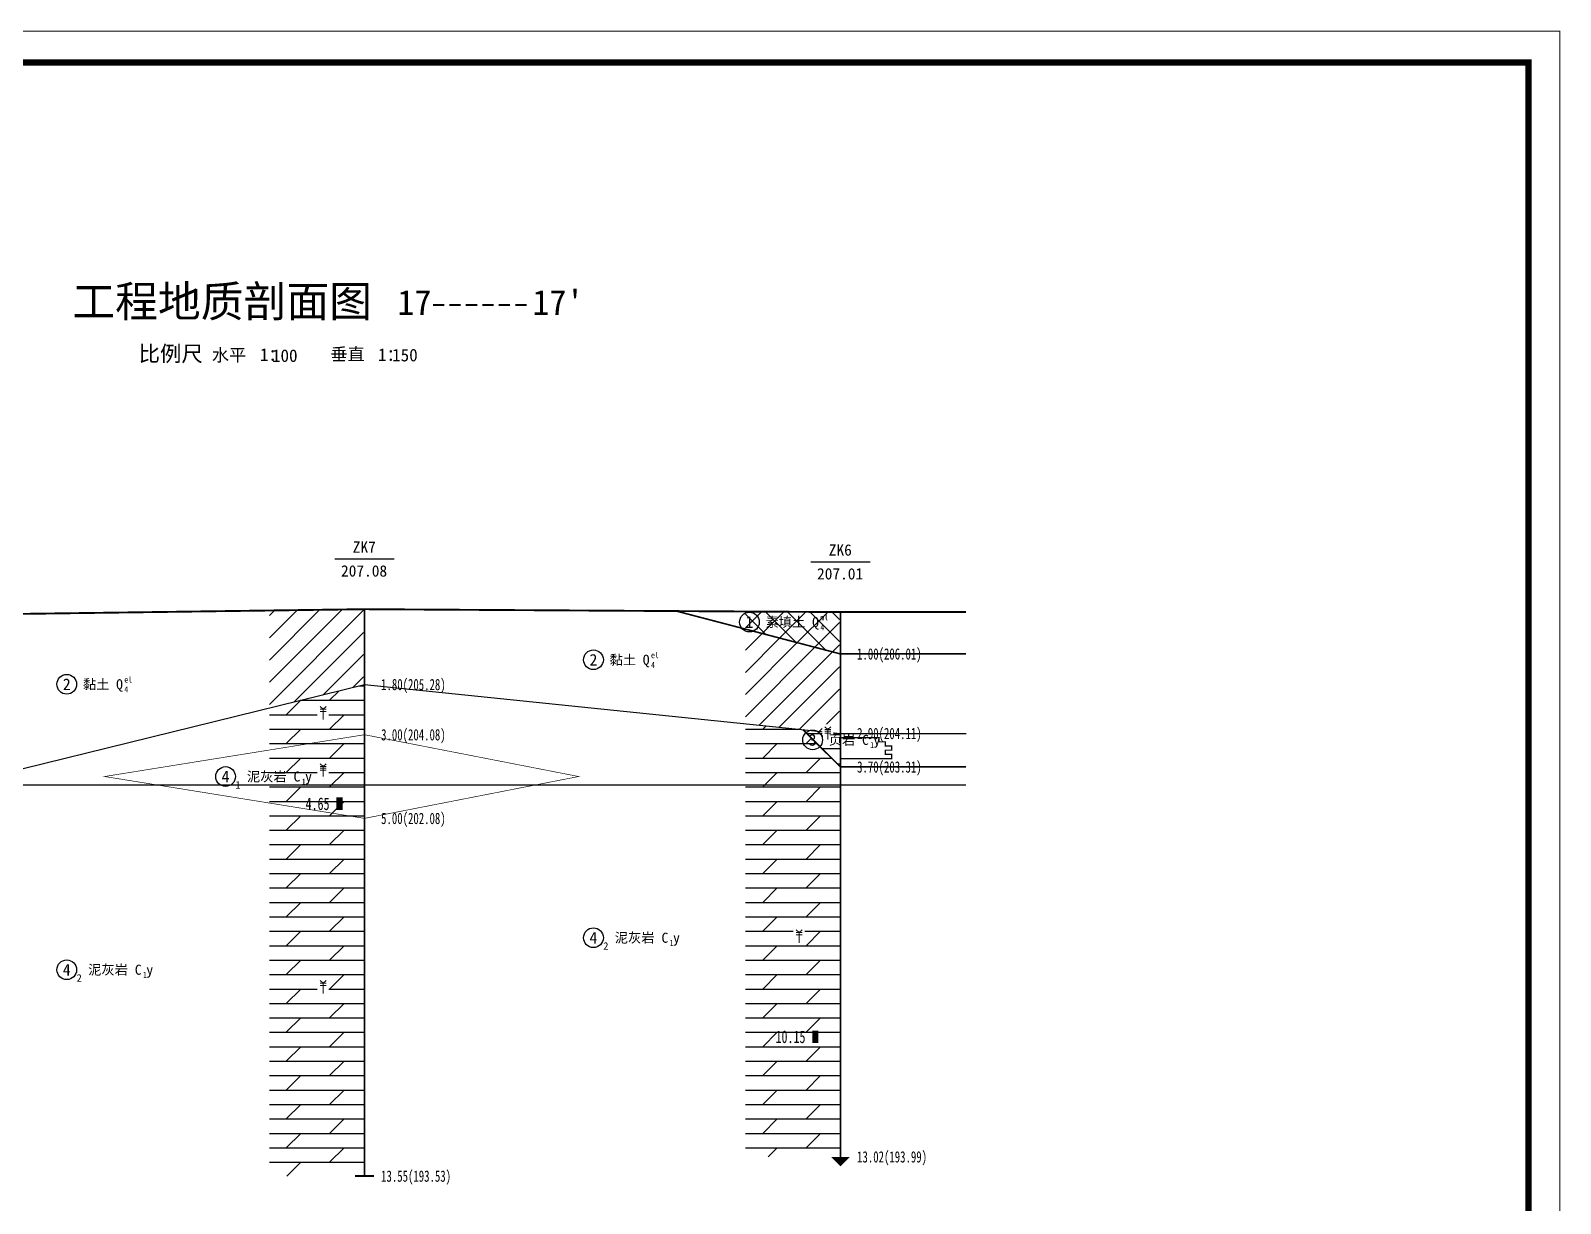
# Model space of a CAD drawing. Header units: millimetres. Extents: x -255 to 9196, y 129 to 426.
# Drawn here: x 7231.9 to 7475.6, y 239.5 to 426.4 of the extents above; entities that cross this region are included whole.
import ezdxf
from ezdxf.enums import TextEntityAlignment as Align

# ---------------------------------------------------------------- set-up
doc = ezdxf.new("R2010")
doc.units = ezdxf.units.MM
doc.linetypes.add('sx', pattern=[10, 5, 0, 5, 0])
for name, color, linetype in [('GiCAD_PouMian', 7, 'Continuous'), ('GICAD_QUYANG', 7, 'Continuous'), ('地质-原位曲线', 7, 'Continuous'), ('地质-图框', 7, 'Continuous'), ('地质-地层符号', 3, 'Continuous'), ('地质-地层线', 7, 'Continuous'), ('地质-地面线', 7, 'Continuous'), ('地质-填充花纹', 4, 'Continuous'), ('地质-文字', 7, 'Continuous'), ('地质-钻孔', 7, 'Continuous')]:
    doc.layers.add(name, color=color, linetype=linetype)
doc.layers.add('不打印', color=7, linetype='Continuous', plot=False)
doc.styles.add('LZ_FONTS_FS', font='simfang.ttf', dxfattribs={"width": 0.7})
doc.styles.add('LZ_PMT_LINE', font='', dxfattribs={"height": 2})
doc.styles.get("Standard").update_dxf_attribs({"font": 'simfang.ttf', "height": 2.5})
doc.styles.add('地层编号', font='', dxfattribs={"width": 0.7, "height": 1.85})
doc.styles.add('层底标注', font='', dxfattribs={"width": 0.7, "height": 1.8})
doc.styles.add('岩土名称', font='simfang.ttf', dxfattribs={"width": 0.7, "height": 1.55})
doc.styles.add('时代', font='', dxfattribs={"width": 0.7, "height": 1.6})
doc.styles.add('标题', font='simfang.ttf', dxfattribs={"width": 0.7, "height": 8})
doc.styles.add('钻孔标注', font='', dxfattribs={"width": 0.7, "height": 1.8})
doc.styles.get('LZ_PMT_LINE').set_extended_font_data('SimSun')
doc.styles.get('地层编号').set_extended_font_data('FangSong_GB2312')
doc.styles.get('层底标注').set_extended_font_data('FangSong_GB2312')
doc.styles.get('时代').set_extended_font_data('FangSong_GB2312')
doc.styles.get('钻孔标注').set_extended_font_data('FangSong_GB2312')
doc.linetypes.add('bzhjcx', pattern='A,0.001,[2,XX1.shx,S=1,R=0,X=1,Y=0],-2', length=2.001)
doc.linetypes.add('swx', pattern='A,7,-1.5,["●",LZ_PMT_LINE,S=0.05,R=0,X=0,Y=0],-1.5', length=10)
pattern_1 = [(0, (0, 0), (0, 2.3), []), (45, (0, 0), (4e-16, 4.5999997), [3.252691, -6.5053825])]
pattern_2 = [(45, (0, 0), (-1.76776695, 1.76776695), [])]

# ---------------------------------------------------------------- blocks, each defined once
blk = doc.blocks.new('FHzhong.dwg')
at = {"color": 1, "lineweight": 0}
for p, q in [((1.06, 1.62), (0.57, 2.04)), ((0.57, 1.62), (1.53, 1.62)), ((0.57, 1.25), (1.53, 1.25)), ((1.05, 0), (1.05, 1.62)), ((1.06, 1.62), (1.53, 2.04))]:
    blk.add_line(p, q, dxfattribs=at)
blk = doc.blocks.new('WipeoutBlock')
blk.add_wipeout([(0, 0), (0, 1), (1, 1), (1, 0)])
blk = doc.blocks.new('FHqiang.dwg')
at = {"color": 1, "lineweight": 0}
for p, q in [((1.06, 1.62), (0.57, 2.04)), ((0.57, 1.62), (1.53, 1.62)), ((0.57, 1.32), (1.53, 1.32)), ((0.57, 1.02), (1.53, 1.02)), ((1.05, 0), (1.05, 1.62)), ((1.06, 1.62), (1.53, 2.04))]:
    blk.add_line(p, q, dxfattribs=at)
blk = doc.blocks.new('gkqy_yan.dwg不标1', base_point=(0, -1))
at = {"color": 1}
blk.add_solid([(-0.5, -2), (-0.5, 0), (0.5, -2), (0.5, 0)], dxfattribs=at)
blk = doc.blocks.new('zxdt')
blk.add_lwpolyline([(0, 0, 3, 0, 0), (0, -1.5, 0, 0, 0)], format="xyseb")

msp = doc.modelspace()

# ---------------------------------------------------------------- hatches: boundary and pattern name
at = {"layer": '地质-填充花纹', "linetype": 'Continuous'}
h = msp.add_hatch(dxfattribs=at)
h.set_pattern_fill('GKNXT', scale=0.5, style=0, pattern_type=2)
h.set_pattern_definition(pattern_2)
h.paths.add_polyline_path([(7284.91, 322.19), (7269.91, 318.5), (7269.91, 334.01), (7284.91, 334.22)])
h = msp.add_hatch(dxfattribs=at)
h.set_pattern_fill('GKSTT', scale=0.5, style=0, pattern_type=2)
h.set_pattern_definition([(45, (0, 0), (-1.76776695, 1.76776695), []), (135, (0, 0), (-1.76776695, -1.76776695), [])])
h.paths.add_polyline_path([(7360.73, 333.76), (7360.73, 327.13), (7345.73, 331.05), (7345.73, 333.85)])
h = msp.add_hatch(dxfattribs=at)
h.set_pattern_fill('GKNXT', scale=0.5, style=0, pattern_type=2)
h.set_pattern_definition(pattern_2)
h.paths.add_polyline_path([(7360.73, 327.13), (7360.73, 314.44), (7354.89, 315.04), (7345.73, 315.98), (7345.73, 331.05)])
h = msp.add_hatch(dxfattribs=at)
h.set_pattern_fill('GKNHY1', scale=0.5, style=0, pattern_type=2)
h.set_pattern_definition(pattern_1)
h.paths.add_polyline_path([(7284.91, 314.2), (7269.91, 311.78), (7269.91, 318.5), (7284.91, 322.19)])
h = msp.add_hatch(dxfattribs=at)
h.set_pattern_fill('GKNHY1', scale=0.5, style=0, pattern_type=2)
h.set_pattern_definition(pattern_1)
h.paths.add_polyline_path([(7354.89, 315.04), (7360.73, 309.24), (7360.73, 246.96), (7345.73, 246.96), (7345.73, 315.98)])
h = msp.add_hatch(dxfattribs=at)
h.set_pattern_fill('GKYY', scale=0.5, style=0, pattern_type=2)
h.set_pattern_definition([(0, (0, 0), (0, 2.4), [])])
h.paths.add_polyline_path([(7360.73, 314.44), (7360.73, 309.24), (7354.89, 315.04)])
h = msp.add_hatch(dxfattribs=at)
h.set_pattern_fill('GKNHY1', scale=0.5, style=0, pattern_type=2)
h.set_pattern_definition(pattern_1)
h.paths.add_polyline_path([(7284.91, 300.91), (7269.91, 303.33), (7269.91, 311.78), (7284.91, 314.2)])
h = msp.add_hatch(dxfattribs=at)
h.set_pattern_fill('GKNHY1', scale=0.5, style=0, pattern_type=2)
h.set_pattern_definition(pattern_1)
h.paths.add_polyline_path([(7284.91, 300.91), (7284.91, 243.89), (7269.91, 243.89), (7269.91, 303.33)])

# ---------------------------------------------------------------- linework, layer by layer
at = {"lineweight": 40, "elevation": -12.5}
for points in [[(7295.99, 382.73), (7297.74, 382.73)], [(7298.61, 382.73), (7300.36, 382.73)], [(7301.23, 382.73), (7302.99, 382.73)], [(7303.86, 382.73), (7305.61, 382.73)], [(7306.48, 382.73), (7308.24, 382.73)], [(7309.11, 382.73), (7310.86, 382.73)]]:
    msp.add_lwpolyline(points, dxfattribs=at)
at = {"layer": '地质-地层符号', "color": 7, "linetype": 'Continuous'}
for centre in [(7346.38, 332.17), (7321.54, 326.16), (7237.64, 322.26), (7262.93, 307.56), (7321.54, 281.87), (7237.64, 276.77)]:
    msp.add_ellipse(centre, major_axis=(0, 1.57), ratio=1, dxfattribs=at)
at = {"layer": '地质-地层线', "color": 4, "const_width": 0.25, "flags": 128}
for points in [[(7334.74, 333.92), (7360.88, 327.09), (7380.88, 327.09)], [(7354.89, 315.04), (7360.88, 309.09), (7380.88, 309.09)]]:
    msp.add_lwpolyline(points, dxfattribs=at)
at = {"layer": '地质-地层线', "color": 4, "linetype": 'bzhjcx', "flags": 128}
msp.add_lwpolyline([(7173.09, 299.62), (7193.09, 299.62), (7285.06, 322.22), (7360.88, 314.42), (7380.88, 314.42)], dxfattribs=at)
at = {"layer": '地质-地层线', "color": 2, "const_width": 0.1, "flags": 128}
for points in [[(7285.06, 300.89), (7243.67, 307.56), (7285.06, 314.22)], [(7285.06, 314.22), (7319.18, 307.56), (7285.06, 300.89)]]:
    msp.add_lwpolyline(points, dxfattribs=at)
at = {"layer": '地质-地面线', "color": 3, "linetype": 'Continuous', "const_width": 0.3}
msp.add_lwpolyline([(7173.09, 332.96), (7193.09, 332.96), (7285.06, 334.22), (7360.88, 333.76), (7380.88, 333.76)], dxfattribs=at)
at = {"layer": '地质-钻孔', "color": 7, "linetype": 'Continuous'}
for p, q in [((7280.32, 342.22), (7289.8, 342.22)), ((7356.15, 341.76), (7365.62, 341.76))]:
    msp.add_line(p, q, dxfattribs=at)
at = {"layer": '地质-钻孔', "color": 7, "linetype": 'sx', "const_width": 0.3, "flags": 128}
msp.add_lwpolyline([(7285.06, 334.22), (7285.06, 243.89)], dxfattribs=at)
at = {"layer": '地质-钻孔', "color": 7, "linetype": 'Continuous', "const_width": 0.3, "flags": 128}
msp.add_lwpolyline([(7283.56, 243.89), (7286.56, 243.89)], dxfattribs=at)

# ---------------------------------------------------------------- block references
at = {"layer": 'GICAD_QUYANG', "linetype": 'Continuous'}
for p in [(7281.06, 303.22), (7356.88, 266.09)]:
    msp.add_blockref('gkqy_yan.dwg不标1', p, dxfattribs=at)
at = {"layer": '地质-钻孔', "linetype": 'Continuous'}
msp.add_blockref('zxdt', (7360.88, 246.96), dxfattribs=at)

# ---------------------------------------------------------------- texts
at = {"style": 'LZ_FONTS_FS'}
for s, height, p in [("17'", 4, (7311.8, 381.1, -12.5)), ('比例尺', 2.5, (7249.08, 373.69, -12.5)), ('水平', 2, (7260.75, 373.71, -12.5)), ('1：', 2, (7268.4, 373.78, -12.5)), ('100', 2, (7270.32, 373.62, -12.5)), ('垂直', 2, (7279.64, 373.86, -12.5)), ('1：', 2, (7287.21, 373.77, -12.5)), ('150', 2, (7289.46, 373.71, -12.5))]:
    msp.add_text(s, height=height, dxfattribs=at).set_placement(p)
msp.add_text('17', height=4, dxfattribs=at).set_placement((7295.73, 381.09, -12.5), align=Align.RIGHT)
at = {"layer": 'GiCAD_PouMian', "color": 7, "style": '标题'}
msp.add_text('工程地质剖面图', height=5, dxfattribs=at).set_placement((7238.52, 380.77))
at = {"layer": 'GICAD_QUYANG', "color": 1, "linetype": 'Continuous', "width": 0.7}
for s, p in [('4.65', (7275.68, 302.22)), ('10.15', (7350.54, 265.09))]:
    msp.add_text(s, height=2, dxfattribs=at).set_placement(p)
at = {"layer": '地质-地层符号', "color": 7, "linetype": 'Continuous'}
for s, height, style, p in [('1', 1.85, '地层编号', (7345.74, 331.25)), ('素填土', 1.55, '岩土名称', (7348.94, 331.4)), ('Q', 1.6, '时代', (7356.37, 331.37)), ('2', 1.85, '地层编号', (7320.9, 325.23)), ('黏土', 1.55, '岩土名称', (7324.1, 325.38)), ('Q', 1.6, '时代', (7329.39, 325.36)), ('2', 1.85, '地层编号', (7237, 321.33)), ('黏土', 1.55, '岩土名称', (7240.21, 321.48)), ('Q', 1.6, '时代', (7245.5, 321.46)), ('C', 1.6, '时代', (7364.31, 312.6)), ('y', 1.6, '时代', (7366.14, 312.6)), ('4', 1.85, '地层编号', (7262.29, 306.63)), ('泥灰岩', 1.55, '岩土名称', (7266.33, 306.78)), ('C', 1.6, '时代', (7273.76, 306.76)), ('1', 1.2, '地层编号', (7264.5, 305.63)), ('4', 1.85, '地层编号', (7320.9, 280.95)), ('泥灰岩', 1.55, '岩土名称', (7324.93, 281.1)), ('C', 1.6, '时代', (7332.37, 281.07)), ('2', 1.2, '地层编号', (7323.1, 279.95)), ('y', 1.6, '时代', (7334.21, 281.07)), ('4', 1.85, '地层编号', (7237, 275.85)), ('2', 1.2, '地层编号', (7239.21, 274.85)), ('泥灰岩', 1.55, '岩土名称', (7241.04, 276)), ('C', 1.6, '时代', (7248.47, 275.97)), ('y', 1.6, '时代', (7250.31, 275.97))]:
    msp.add_text(s, height=height, dxfattribs=dict(at, style=style)).set_placement(p)
at = {"layer": '地质-地层符号', "color": 7, "linetype": 'Continuous', "style": '时代', "width": 0.8}
for s, p in [('4', (7357.68, 330.87)), ('ml', (7357.68, 332.44)), ('el', (7330.7, 326.42)), ('4', (7330.7, 324.86)), ('4', (7246.8, 320.96)), ('el', (7246.8, 322.52)), ('1', (7365.61, 312.1)), ('1', (7275.07, 306.26)), ('1', (7333.68, 280.57)), ('1', (7249.78, 275.47))]:
    msp.add_text(s, height=0.96, dxfattribs=at).set_placement(p)
at = {"layer": '地质-文字', "color": 7, "linetype": 'Continuous', "style": '层底标注', "width": 0.7}
for s, p in [('1.00(206.01)', (7363.53, 326.19)), ('1.80(205.28)', (7287.71, 321.32)), ('3.00(204.08)', (7287.71, 313.32)), ('2.90(204.11)', (7363.53, 313.52)), ('3.70(203.31)', (7363.53, 308.19)), ('5.00(202.08)', (7287.71, 299.99)), ('13.02(193.99)', (7363.53, 246.06)), ('13.55(193.53)', (7287.71, 242.99))]:
    msp.add_text(s, height=1.8, dxfattribs=at).set_placement(p)
at = {"layer": '地质-钻孔', "color": 7, "linetype": 'Continuous', "style": '钻孔标注'}
for s, p in [('ZK7', (7283.19, 343.22)), ('ZK6', (7359.02, 342.76)), ('207.08', (7281.32, 339.42)), ('207.01', (7357.15, 338.96))]:
    msp.add_text(s, height=1.8, dxfattribs=at).set_placement(p)

# ---------------------------------------------------------------- next in the draw order: block references
at = {"layer": '地质-填充花纹', "linetype": 'Continuous', "yscale": 2.838761826268114}
for p, xscale in [((7277.57, 316.27), 1.762031016557375), ((7357.98, 313.04), 1.762031016555556), ((7277.57, 307.16), 1.762031016557375), ((7353.4, 280.69), 1.762031016557375), ((7277.57, 272.61), 1.762031016557375)]:
    msp.add_blockref('WipeoutBlock', p, dxfattribs=dict(at, xscale=xscale))

# ---------------------------------------------------------------- next in the draw order: linework, layer by layer
at = {"color": 6, "linetype": 'swx', "const_width": 0.2, "flags": 128}
msp.add_lwpolyline([(7173.1, 306.19), (7380.89, 306.19)], dxfattribs=at)
at = {"layer": '不打印', "linetype": 'Continuous', "const_width": 0.15}
msp.add_lwpolyline([(7055.49, 129.34), (7475.49, 129.34), (7475.49, 426.34), (7055.49, 426.34), (7055.49, 129.34)], dxfattribs=at)
at = {"layer": '地质-原位曲线', "color": 3, "linetype": 'Continuous', "const_width": 0.2, "flags": 128}
msp.add_lwpolyline([(7361.03, 313.76), (7367.03, 313.76), (7367.03, 313.09), (7368.03, 313.09), (7368.03, 312.42), (7369.03, 312.42), (7369.03, 311.76), (7368.03, 311.76), (7368.03, 311.09), (7369.03, 311.09), (7369.03, 310.42), (7361.03, 310.42)], dxfattribs=at)
at = {"layer": '地质-图框', "linetype": 'Continuous', "const_width": 1}
msp.add_lwpolyline([(7060.49, 134.34), (7470.49, 134.34), (7470.49, 421.34), (7060.49, 421.34), (7060.49, 134.34), (7470.49, 134.34)], dxfattribs=at)
at = {"layer": '地质-地层符号', "color": 7, "linetype": 'Continuous'}
msp.add_ellipse((7356.45, 313.4), major_axis=(0, 1.57), ratio=1, dxfattribs=at)
at = {"layer": '地质-钻孔', "color": 7, "linetype": 'sx', "const_width": 0.3, "flags": 128}
msp.add_lwpolyline([(7360.88, 333.76), (7360.88, 246.96)], dxfattribs=at)

# ---------------------------------------------------------------- next in the draw order: block references
at = {"layer": '地质-填充花纹', "linetype": 'Continuous'}
for name, p in [('FHzhong.dwg', (7277.41, 316.67)), ('FHqiang.dwg', (7357.81, 313.44)), ('FHqiang.dwg', (7277.41, 307.56)), ('FHzhong.dwg', (7353.23, 281.08)), ('FHzhong.dwg', (7277.41, 273.01))]:
    msp.add_blockref(name, p, dxfattribs=at)

# ---------------------------------------------------------------- next in the draw order: texts
at = {"layer": '地质-地层符号', "color": 7, "linetype": 'Continuous'}
for s, height, style, p in [('页岩', 1.55, '岩土名称', (7359.02, 312.62)), ('3', 1.85, '地层编号', (7355.81, 312.47)), ('y', 1.6, '时代', (7275.6, 306.76))]:
    msp.add_text(s, height=height, dxfattribs=dict(at, style=style)).set_placement(p)

doc.saveas('drawing.dxf')
